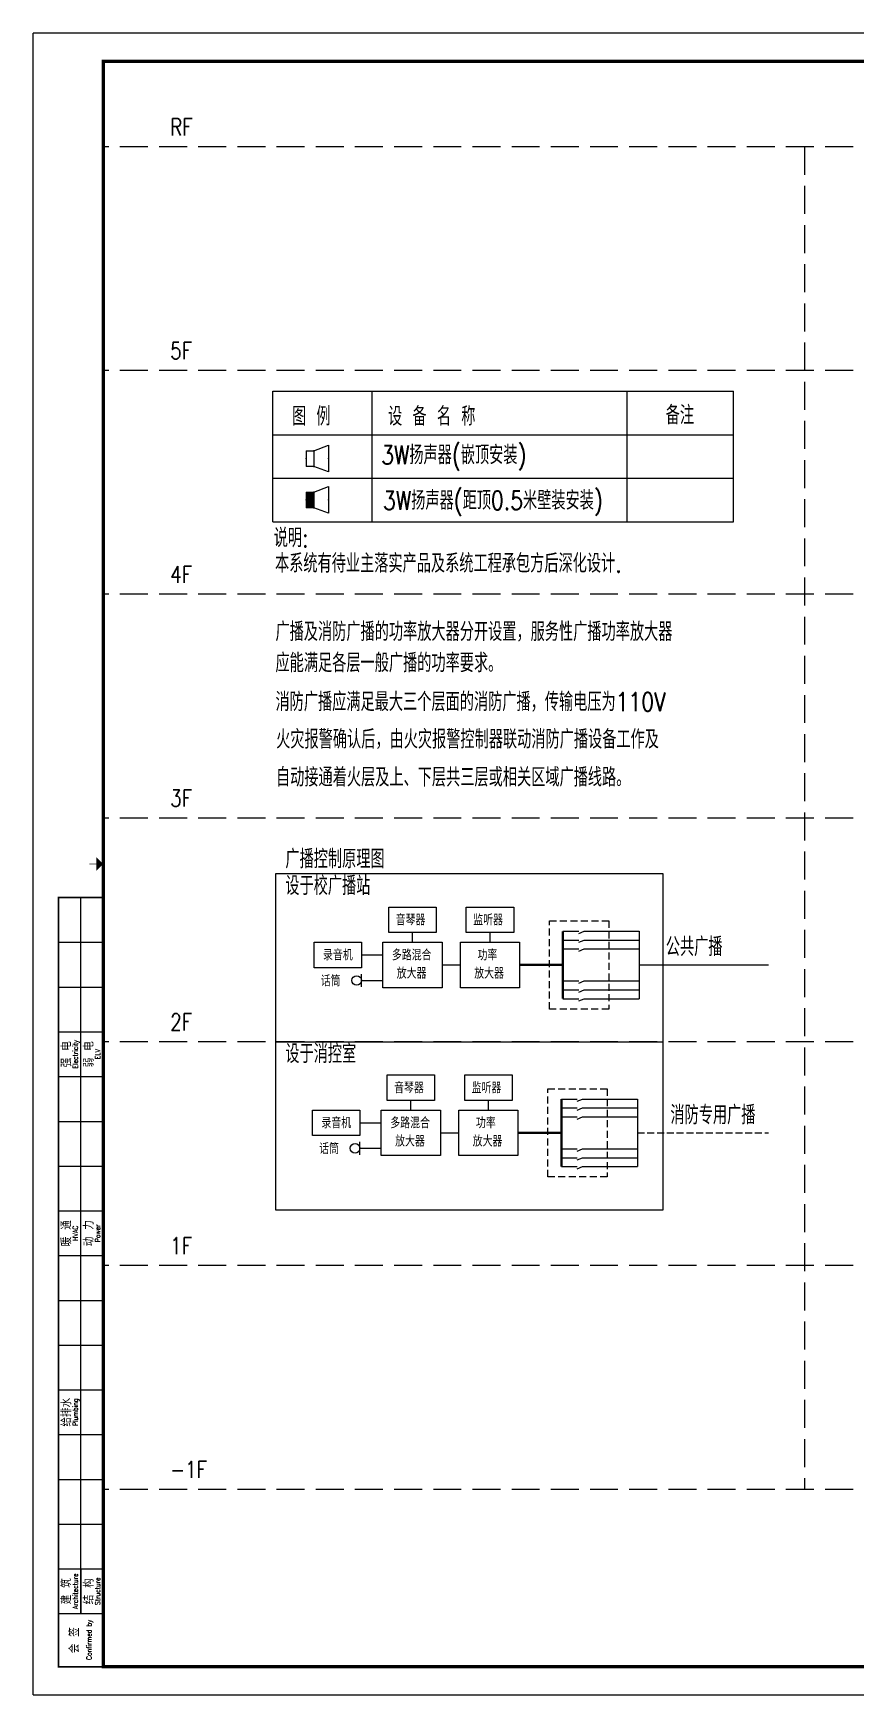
# Model space of a CAD drawing. Extents: x 913510 to 997610, y -270398 to 254224.
# Drawn here: x 913510 to 942908, y -70157 to -10757 of the extents above; entities that cross this region are included whole.
import ezdxf
from ezdxf.enums import TextEntityAlignment as Align

# ---------------------------------------------------------------- set-up
doc = ezdxf.new("R2010")
doc.units = 0
doc.header["$LTSCALE"] = 1000
doc.header["$MEASUREMENT"] = 0
doc.linetypes.add('DASH', pattern=[0.35, 0.25, -0.1])
doc.linetypes.add('DASHED2', pattern=[0.375, 0.25, -0.125])
for name, color, linetype in [('0A', 7, 'Continuous'), ('EQUIP-通讯', 3, 'Continuous'), ('LIN', 7, 'Continuous'), ('LINE', 11, 'Continuous'), ('XIANG', 3, 'Continuous'), ('XK', 7, 'DASHED2'), ('图框', 139, 'Continuous'), ('标注', 3, 'Continuous'), ('电气', 2, 'Continuous'), ('电气-文字', 4, 'Continuous'), ('线路', 6, 'Continuous')]:
    doc.layers.add(name, color=color, linetype=linetype)
doc.styles.add('cyq', font='SIMPLEX.shx', dxfattribs={"width": 0.7, "height": 300, "bigfont": 'china3.shx'})
doc.styles.add('HZTXT', font='tj-romans1.shx', dxfattribs={"width": 0.6, "bigfont": 'hztxt.shx'})
doc.styles.add('JIAO', font='tjromans.shx', dxfattribs={"bigfont": 'tjhztxt.shx'})
doc.styles.get("Standard").update_dxf_attribs({"font": 'simhei.ttf'})
doc.styles.add('TKZ2_tjkts.shx', font='tjromant.shx', dxfattribs={"bigfont": 'tjkts.shx'})

# ---------------------------------------------------------------- blocks, each defined once
blk = doc.blocks.new('$equip$00001366')
for p, q in [((0, 0.35), (0, -0.35)), ((0, 0.35), (0.35, 0.35)), ((0.35, 0.35), (1, 0.6)), ((0.35, 0.35), (0.35, -0.35)), ((1, 0.6), (1, -0.6)), ((0.35, -0.35), (0, -0.35)), ((1, -0.6), (0.35, -0.35))]:
    blk.add_line(p, q)
for p in [(0, 0), (0.35, 0.35), (1, 0), (0.35, -0.35)]:
    blk.add_point(p)
at = {"flags": 9}
blk.add_attdef('A', (0, 0), '', height=0.00002, dxfattribs=at)
blk = doc.blocks.new('$equip$00001367')
at = {"ltscale": 1000}
h = blk.add_hatch(dxfattribs=at)
h.set_pattern_fill('ANSI31', color=256, scale=0.2, style=0)
h.set_pattern_definition([(45, (0.826222, 18.30392), (-0.014142136, 0.014142136), [])])
h.paths.add_polyline_path([(0.35, 0.35), (0, 0.35), (0, -0.35), (0.35, -0.35)])
for p, q in [((0, 0.35), (0.35, 0.35)), ((0, 0.35), (0, -0.35)), ((0.35, 0.35), (1, 0.6)), ((0.35, 0.35), (0.35, -0.35)), ((1, 0.6), (1, -0.6)), ((0.35, -0.35), (0, -0.35)), ((1, -0.6), (0.35, -0.35))]:
    blk.add_line(p, q)
for p in [(0, 0), (0.35, 0.35), (1, 0), (0.35, -0.35)]:
    blk.add_point(p)
at = {"flags": 9}
blk.add_attdef('A', (0, 0), '', height=0.00002, dxfattribs=at)
blk = doc.blocks.new('TJAD_TK_A1')
at = {"color": 0}
for p, q in [((517.38, 385.45), (517.38, 641.45)), ((509.38, 625.45), (525.38, 625.45)), ((509.38, 609.45), (525.38, 609.45)), ((509.38, 593.45), (525.38, 593.45)), ((509.38, 577.45), (525.38, 577.45)), ((509.38, 561.45), (525.38, 561.45)), ((509.38, 545.45), (525.38, 545.45)), ((509.38, 529.45), (525.38, 529.45)), ((509.38, 513.45), (525.38, 513.45)), ((509.38, 497.45), (525.38, 497.45)), ((509.38, 481.45), (525.38, 481.45)), ((509.38, 465.45), (525.38, 465.45)), ((509.38, 449.45), (525.38, 449.45)), ((509.38, 433.45), (525.38, 433.45)), ((509.38, 417.45), (525.38, 417.45)), ((509.38, 401.45), (525.38, 401.45)), ((517.38, 401.45), (517.38, 385.45)), ((509.38, 385.45), (525.38, 385.45))]:
    blk.add_line(p, q, dxfattribs=at)
at = {"layer": '图框', "color": 0}
for p, q in [((1341.38, 950.45), (500.38, 950.45)), ((500.38, 356.45), (500.38, 950.45)), ((500.38, 356.45), (1341.38, 356.45))]:
    blk.add_line(p, q, dxfattribs=at)
at = {"layer": '图框', "color": 0, "const_width": 1.2}
blk.add_lwpolyline([(1331.38, 940.45), (525.38, 940.45), (525.38, 366.45), (1331.38, 366.45)], close=True, dxfattribs=at)
at = {"layer": '图框', "color": 0}
for points, const_width in [([(522.88, 653.45), (520.38, 653.45)], 0.3), ([(525.38, 366.45), (509.38, 366.45), (509.38, 641.45), (525.38, 641.45)], 0.6)]:
    blk.add_lwpolyline(points, dxfattribs=dict(at, const_width=const_width))
blk.add_solid([(522.88, 650.95), (522.88, 655.95), (525.38, 653.45)], dxfattribs=at)
at = {"color": 0, "style": 'TKZ2_tjkts.shx'}
for s, p in [('强 电', (512.17, 585.45)), ('弱 电', (520.17, 585.45)), ('暖 通', (512.17, 521.45)), ('动 力', (520.17, 521.45)), ('给排水', (512.17, 457.45)), ('建 筑', (512.17, 393.45)), ('结 构', (520.17, 393.45)), ('会 签', (515, 375.95))]:
    blk.add_text(s, height=3.6, rotation=90, dxfattribs=at).set_placement(p, align=Align.MIDDLE_CENTER)
at = {"color": 0, "style": 'TKZ2_tjkts.shx', "width": 0.8}
for s, p in [('Electricity', (515.4, 585.45)), ('ELV', (523.4, 585.45)), ('HVAC', (515.4, 521.45)), ('Power', (523.4, 521.45)), ('Plumbing', (515.4, 457.45)), ('Architecture', (515.4, 393.45)), ('Structure', (523.4, 393.45)), ('Confirmed by', (520.33, 376.06))]:
    blk.add_text(s, height=1.8, rotation=90, dxfattribs=at).set_placement(p, align=Align.MIDDLE_CENTER)

msp = doc.modelspace()

# ---------------------------------------------------------------- linework, layer by layer
at = {"layer": 'LIN'}
for p, q in [((927064, -43252, 132), (927064, -42910, 132)), ((929836, -43252, 132), (929836, -42910, 132)), ((925239, -43708, 132), (926007, -43708, 132)), ((928120, -44066, 132), (928779, -44066, 132)), ((925239, -44620, 132), (926007, -44620, 132)), ((927008, -49252, 132), (927008, -48910, 132)), ((929779, -49252, 132), (929779, -48910, 132)), ((925182, -49709, 132), (925951, -49709, 132)), ((928064, -50066, 132), (928723, -50066, 132)), ((925182, -50621, 132), (925951, -50621, 132))]:
    msp.add_line(p, q, dxfattribs=at)
at = {"layer": 'LINE', "color": 30, "ltscale": 0.5}
for p, q in [((935161, -42859, 132), (935161, -45273, 132)), ((935105, -48859, 132), (935105, -51274, 132))]:
    msp.add_line(p, q, dxfattribs=at)
at = {"layer": 'LINE'}
msp.add_line((935161, -44066, 132), (939793, -44066, 132), dxfattribs=at)
at = {"layer": 'LINE', "linetype": 'DASH'}
msp.add_line((935105, -50067, 132), (939793, -50067, 132), dxfattribs=at)
at = {"layer": 'XIANG'}
for p, q in [((926218, -41998, 132), (927910, -41998, 132)), ((926218, -42910, 132), (926218, -41998, 132)), ((927910, -41998, 132), (927910, -42910, 132)), ((928989, -42910, 132), (928989, -41998, 132)), ((928989, -41998, 132), (930682, -41998, 132)), ((930682, -41998, 132), (930682, -42910, 132)), ((923546, -44165, 132), (923546, -43252, 132)), ((923546, -43252, 132), (925239, -43252, 132)), ((925239, -43252, 132), (925239, -44165, 132)), ((926007, -43252, 132), (928120, -43252, 132)), ((926007, -44880, 132), (926007, -43252, 132)), ((927910, -42910, 132), (926218, -42910, 132)), ((928120, -43252, 132), (928120, -44880, 132)), ((928779, -44880, 132), (928779, -43252, 132)), ((928779, -43252, 132), (930892, -43252, 132)), ((930682, -42910, 132), (928989, -42910, 132)), ((930892, -43252, 132), (930892, -44880, 132)), ((925239, -44165, 132), (923546, -44165, 132)), ((925239, -44849, 132), (925239, -44392, 132)), ((928120, -44880, 132), (926007, -44880, 132)), ((930892, -44880, 132), (928779, -44880, 132)), ((926161, -47998, 132), (927854, -47998, 132)), ((926161, -48910, 132), (926161, -47998, 132)), ((927854, -47998, 132), (927854, -48910, 132)), ((928933, -48910, 132), (928933, -47998, 132)), ((928933, -47998, 132), (930625, -47998, 132)), ((930625, -47998, 132), (930625, -48910, 132)), ((923490, -50165, 132), (923490, -49252, 132)), ((923490, -49252, 132), (925182, -49252, 132)), ((925182, -49252, 132), (925182, -50165, 132)), ((925951, -49252, 132), (928064, -49252, 132)), ((925951, -50880, 132), (925951, -49252, 132)), ((927854, -48910, 132), (926161, -48910, 132)), ((928064, -49252, 132), (928064, -50880, 132)), ((928723, -50880, 132), (928723, -49252, 132)), ((928723, -49252, 132), (930836, -49252, 132)), ((930625, -48910, 132), (928933, -48910, 132)), ((930836, -49252, 132), (930836, -50880, 132)), ((925182, -50165, 132), (923490, -50165, 132)), ((925182, -50849, 132), (925182, -50393, 132)), ((928064, -50880, 132), (925951, -50880, 132)), ((930836, -50880, 132), (928723, -50880, 132))]:
    msp.add_line(p, q, dxfattribs=at)
for centre in [(925068, -44620, 132), (925012, -50621, 132)]:
    msp.add_circle(centre, 171, dxfattribs=at)
at = {"layer": 'XK', "elevation": 132}
for points in [[(931959, -42491), (934081, -42491), (934081, -45641), (931959, -45641)], [(931902, -48491), (934025, -48491), (934025, -51641), (931902, -51641)]]:
    msp.add_lwpolyline(points, close=True, dxfattribs=at)
at = {"layer": '标注'}
msp.add_line((922175, -46815, 132), (936027, -46815, 132), dxfattribs=at)
at = {"layer": '标注', "elevation": 132}
msp.add_lwpolyline([(922173, -52824), (936027, -52824), (936027, -40806), (922173, -40806)], close=True, dxfattribs=at)
at = {"layer": '电气', "color": 30, "linetype": 'ByBlock'}
for p, q in [((932443, -42859, 132), (933008, -42859, 132)), ((932443, -43176, 132), (933008, -43176, 132)), ((933195, -42859, 132), (935161, -42859, 132)), ((933195, -43176, 132), (935161, -43176, 132)), ((932443, -43493, 132), (933008, -43493, 132)), ((933195, -43493, 132), (935161, -43493, 132)), ((932443, -44639, 132), (933008, -44639, 132)), ((932443, -44956, 132), (933008, -44956, 132)), ((933195, -44639, 132), (935161, -44639, 132)), ((933195, -44956, 132), (935161, -44956, 132)), ((932443, -45273, 132), (933008, -45273, 132)), ((933195, -45273, 132), (935161, -45273, 132)), ((932387, -48859, 132), (932952, -48859, 132)), ((932387, -49176, 132), (932952, -49176, 132)), ((933138, -48859, 132), (935105, -48859, 132)), ((933138, -49177, 132), (935105, -49177, 132)), ((932387, -49493, 132), (932952, -49493, 132)), ((933138, -49494, 132), (935105, -49494, 132)), ((932387, -50639, 132), (932952, -50639, 132)), ((932387, -50956, 132), (932952, -50956, 132)), ((933138, -50639, 132), (935105, -50639, 132)), ((933138, -50957, 132), (935105, -50957, 132)), ((932387, -51274, 132), (932952, -51274, 132)), ((933138, -51274, 132), (935105, -51274, 132))]:
    msp.add_line(p, q, dxfattribs=at)
at = {"layer": '电气', "linetype": 'ByBlock'}
for p, q in [((933008, -42939, 132), (933195, -42859, 132)), ((933008, -43256, 132), (933195, -43176, 132)), ((933008, -43573, 132), (933195, -43493, 132)), ((933008, -44719, 132), (933195, -44639, 132)), ((933008, -45036, 132), (933195, -44956, 132)), ((933008, -45353, 132), (933195, -45273, 132)), ((932952, -48939, 132), (933138, -48859, 132)), ((932952, -49256, 132), (933138, -49177, 132)), ((932952, -49573, 132), (933138, -49494, 132)), ((932952, -50719, 132), (933138, -50639, 132)), ((932952, -51036, 132), (933138, -50957, 132)), ((932952, -51353, 132), (933138, -51274, 132))]:
    msp.add_line(p, q, dxfattribs=at)
at = {"layer": '电气', "color": 30, "linetype": 'ByBlock', "const_width": 82.8, "elevation": 132}
for points in [[(932443, -45273), (932443, -42859)], [(930892, -44066), (932443, -44066)], [(932387, -51274), (932387, -48859)], [(930836, -50066), (932387, -50066)]]:
    msp.add_lwpolyline(points, dxfattribs=at)
at = {"layer": '电气-文字'}
for p, q in [((922069, -28224, 132), (922069, -23558, 132)), ((922069, -23558, 132), (938544, -23558, 132)), ((925629, -28224, 132), (925629, -23558, 132)), ((934737, -28224, 132), (934737, -23558, 132)), ((938544, -28224, 132), (938544, -23558, 132)), ((922069, -25113, 132), (938544, -25113, 132)), ((922069, -25113, 132), (938544, -25113, 132)), ((922069, -26669, 132), (938544, -26669, 132)), ((922069, -28224, 132), (938544, -28224, 132))]:
    msp.add_line(p, q, dxfattribs=at)
at = {"layer": '线路', "color": 0, "linetype": 'DASH', "ltscale": 4}
for p, q in [((987610, -14815, 132), (916010, -14815, 132)), ((941078, -14815, 132), (941078, -62815, 132)), ((987610, -22815, 132), (916010, -22815, 132)), ((987610, -30815, 132), (916010, -30815, 132)), ((987610, -38815, 132), (916010, -38815, 132)), ((987610, -46815, 132), (916010, -46815, 132)), ((987610, -54815, 132), (916010, -54815, 132)), ((987610, -62815, 132), (916010, -62815, 132))]:
    msp.add_line(p, q, dxfattribs=at)

# ---------------------------------------------------------------- block references
at = {"layer": 'EQUIP-通讯', "xscale": 800, "yscale": 800, "zscale": 800}
for name, p in [('$equip$00001366', (923259, -25961, 132)), ('$equip$00001367', (923259, -27438, 132))]:
    msp.add_blockref(name, p, dxfattribs=at)
at = {"layer": '图框', "xscale": 100, "yscale": 100, "zscale": 100}
msp.add_blockref('TJAD_TK_A1', (863472, -105802), dxfattribs=at)

# ---------------------------------------------------------------- texts
at = {"layer": '0A', "color": 7, "style": 'HZTXT', "width": 0.8}
for s, p in [('RF', (918405, -14407, 132)), ('5F', (918405, -22407, 132)), ('4F', (918405, -30407, 132)), ('3F', (918405, -38407, 132)), ('2F', (918405, -46407, 132)), ('1F', (918405, -54407, 132)), ('-1F', (918405, -62407, 132))]:
    msp.add_text(s, height=600, dxfattribs=at).set_placement(p)
at = {"layer": 'LIN', "color": 4, "style": 'JIAO', "width": 0.75}
for s, p in [('音琴器', (926464, -42650, 132)), ('监听器', (929236, -42650, 132)), ('录音机', (923867, -43905, 132)), ('多路混合', (926328, -43905, 132)), ('功率', (929388, -43905, 132)), ('话筒', (923788, -44828, 132)), ('放大器', (926501, -44557, 132)), ('放大器', (929272, -44557, 132)), ('音琴器', (926408, -48651, 132)), ('监听器', (929180, -48651, 132)), ('录音机', (923811, -49905, 132)), ('多路混合', (926272, -49905, 132)), ('功率', (929332, -49905, 132)), ('话筒', (923732, -50829, 132)), ('放大器', (926444, -50558, 132)), ('放大器', (929216, -50558, 132))]:
    msp.add_text(s, height=393.4, dxfattribs=at).set_placement(p)
at = {"layer": '电气-文字', "style": 'cyq', "width": 0.8}
for s, height, p in [('图 例    ', 666.7, (922758, -24783, 132)), (' 设 备 名 称    ', 666.67, (925825, -24785, 132)), ('备注', 666.7, (936115, -24741, 132)), ('说明:', 666.7, (922107, -29129, 132)), ('本系统有待业主落实产品及系统工程承包方后深化设计.', 666.67, (922151, -30041, 132)), ('广播及消防广播的功率放大器分开设置，服务性广播功率放大器', 666.67, (922168, -32486, -382)), ('应能满足各层一般广播的功率要求。', 666.67, (922168, -33600, -382)), ('消防广播应满足最大三个层面的消防广播，传输电压为110V', 666.67, (922168, -34992, -382)), ('火灾报警确认后，由火灾报警控制器联动消防广播设备工作及', 666.67, (922192, -36330, -382)), ('自动接通着火层及上、下层共三层或相关区域广播线路。', 666.67, (922186, -37688, -382)), ('广播控制原理图', 666.7, (922523, -40609, 132)), ('设于校广播站', 666.7, (922520, -41566, 132)), ('设于消控室', 666.7, (922520, -47575, 132))]:
    msp.add_text(s, height=height, dxfattribs=at).set_placement(p)
for s, p in [('3W扬声器(嵌顶安装)', (925946, -25833, 132)), ('3W扬声器(距顶0.5米壁装安装)', (926013, -27459, 132))]:
    msp.add_text(s, height=666.67, dxfattribs=at).set_placement(p, align=Align.MIDDLE_LEFT)
for s, p in [('公共广播', (937132, -43747, 132)), ('消防专用广播', (937803, -49761, 132))]:
    msp.add_text(s, height=666.7, dxfattribs=at).set_placement(p, align=Align.CENTER)

doc.saveas('drawing.dxf')
